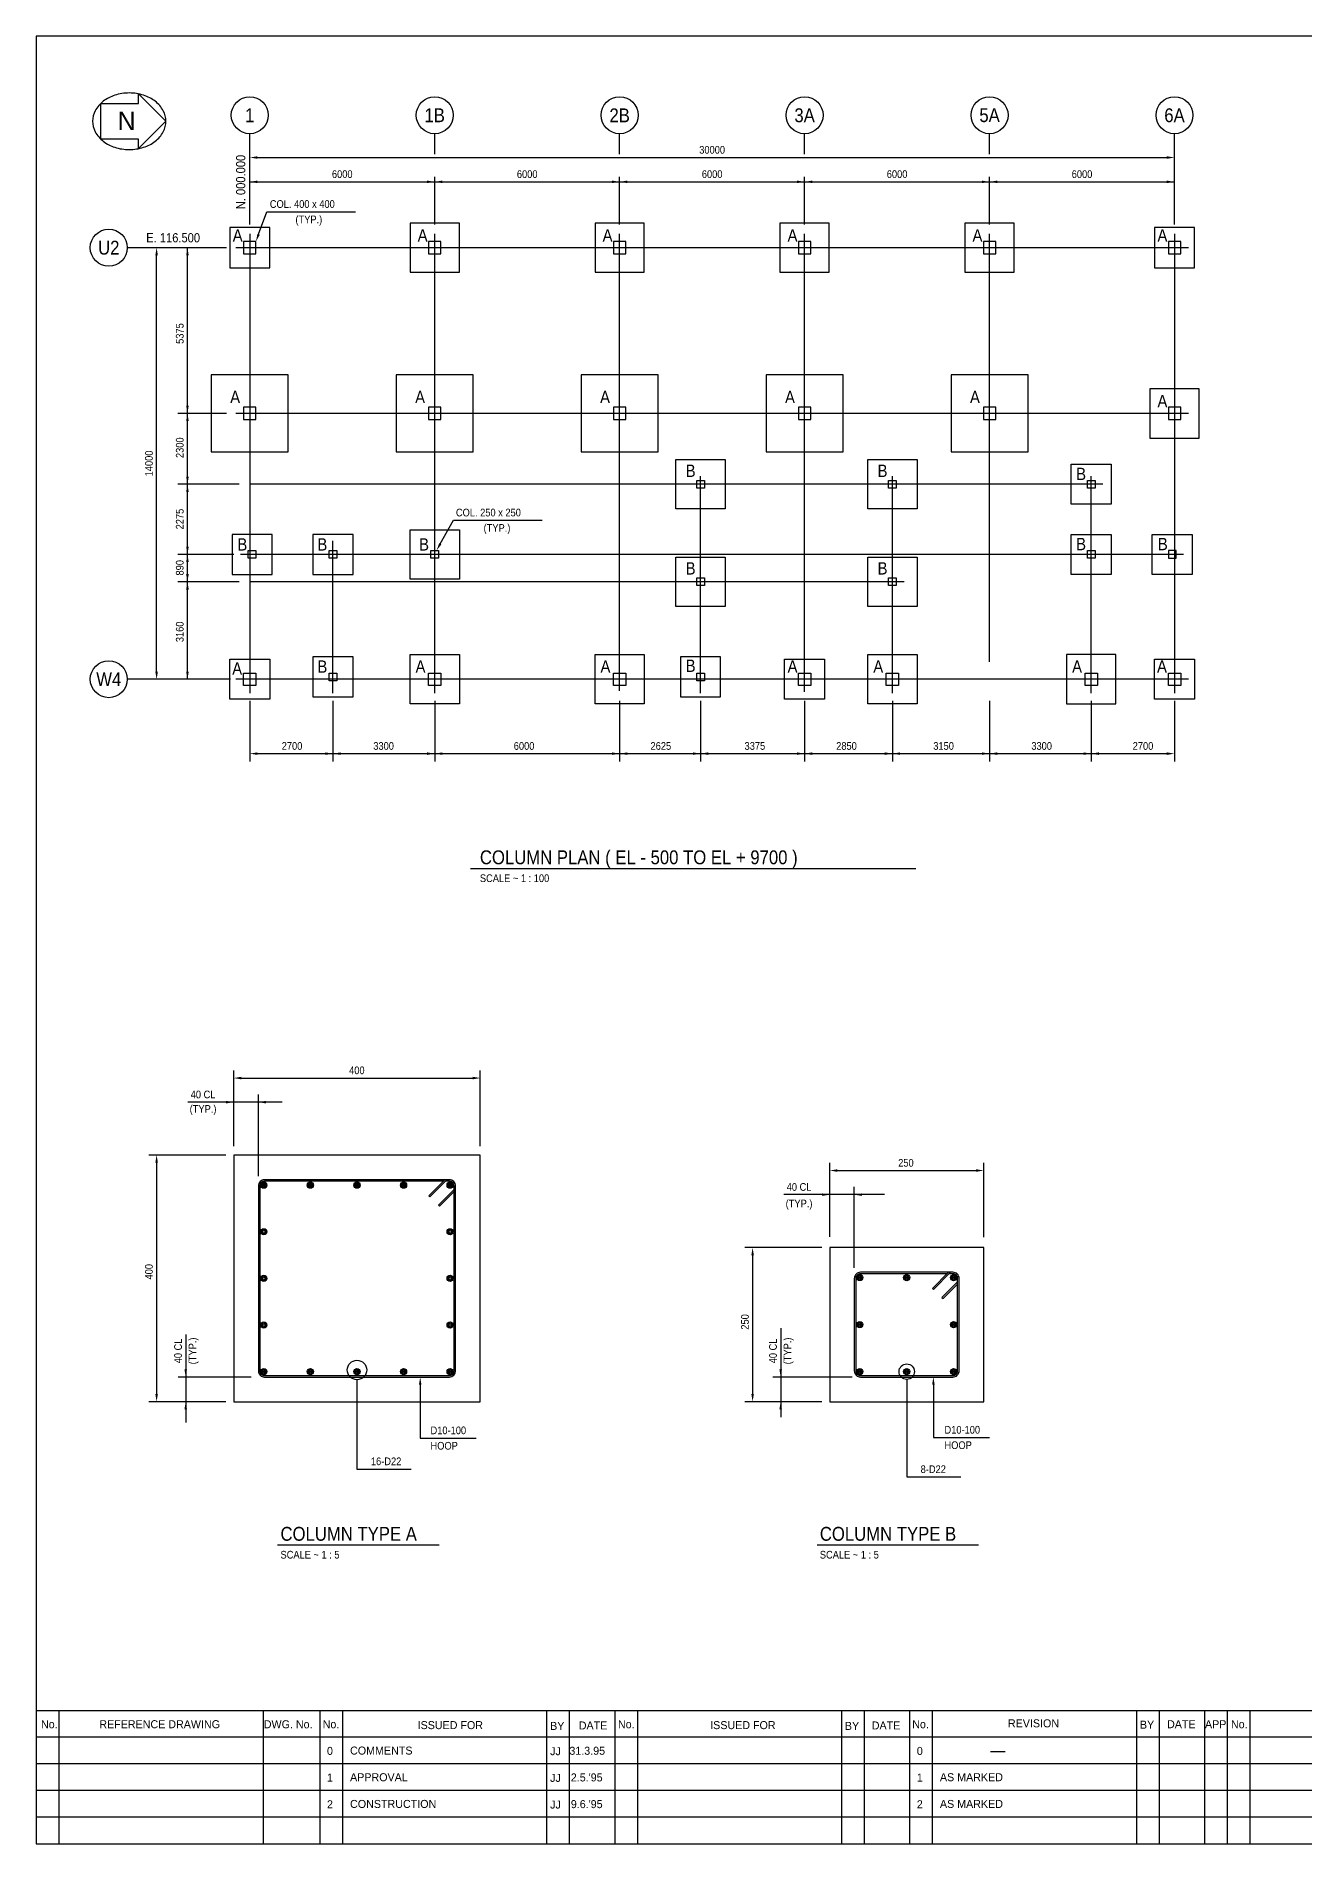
# Model space of a CAD drawing. Extents: x 300 to 83919, y 300 to 58945.
# Drawn here: x 300 to 41459, y 300 to 58945 of the extents above; entities that cross this region are included whole.
import ezdxf
from ezdxf.enums import TextEntityAlignment as Align

# ---------------------------------------------------------------- set-up
doc = ezdxf.new("R2010")
doc.units = 0
doc.header["$LTSCALE"] = 1000
doc.linetypes.add('CENTER', pattern=[0])
doc.linetypes.add('HIDDEN', pattern=[0])
doc.layers.get('0').update_dxf_attribs({"linetype": 'CONTINUOUS'})
for name, color, linetype in [('AS', 6, 'CENTER'), ('BAR', 1, 'CONTINUOUS'), ('COL', 4, 'CONTINUOUS'), ('DIM', 2, 'CONTINUOUS'), ('FORM', 1, 'CONTINUOUS')]:
    doc.layers.add(name, color=color, linetype=linetype)

# ---------------------------------------------------------------- blocks, each defined once
blk = doc.blocks.new('AR')
at = {"color": 0}
blk.add_solid([(0, 0), (-1, 0.21875), (-1, -0.21875)], dxfattribs=at)

msp = doc.modelspace()

# ---------------------------------------------------------------- linework, layer by layer
at = {"color": 0}
for points in [[(6708, 22644), (6708, 14644), (14708, 14644), (14708, 22644)], [(26043, 19644), (26043, 14644), (31043, 14644), (31043, 19644)]]:
    msp.add_lwpolyline(points, close=True, dxfattribs=at)
at = {"layer": 'AS', "color": 0}
for p, q in [((7230, 52533), (7230, 37633)), ((13230, 37633), (13230, 52533)), ((19230, 37704), (19230, 52533)), ((25230, 37678), (25230, 52533)), ((31230, 38647), (31230, 52533)), ((37230, 52533), (37230, 37633)), ((37680, 52083), (6780, 52083)), ((37680, 46708), (6780, 46708)), ((21855, 37633), (21855, 44669)), ((28080, 37633), (28080, 44669)), ((34530, 37633), (34530, 44669)), ((34905, 44408), (7230, 44408)), ((9930, 37633), (9930, 42575)), ((37519, 42133), (6930, 42133)), ((28455, 41243), (7230, 41243)), ((37680, 38083), (6780, 38083))]:
    msp.add_line(p, q, dxfattribs=at)
at = {"layer": 'BAR', "color": 0}
for p, q in [((13041, 21321), (13563, 21844)), ((13076, 21286), (13584, 21794)), ((13708, 21794), (13584, 21794)), ((13076, 21286), (13041, 21321)), ((13350, 21023), (13858, 21531)), ((13385, 20988), (13858, 21461)), ((13350, 21023), (13385, 20988)), ((29375, 18321), (29898, 18844)), ((29411, 18286), (29968, 18843)), ((29411, 18286), (29375, 18321)), ((29685, 18023), (30193, 18531)), ((29720, 17988), (30193, 18461)), ((29685, 18023), (29720, 17988))]:
    msp.add_line(p, q, dxfattribs=at)
for points in [[(13908, 15644), (13908, 21644, 0.414214), (13708, 21844), (7708, 21844, 0.414214), (7508, 21644), (7508, 15644, 0.414214), (7708, 15444), (13708, 15444)], [(13513, 21794), (7708, 21794, 0.414214), (7558, 21644), (7558, 15644, 0.414214), (7708, 15494), (13708, 15494, 0.414214), (13858, 15644), (13858, 21644, 0.414214), (13708, 21794)], [(29848, 18794), (27043, 18794, 0.414214), (26893, 18644), (26893, 15644, 0.414214), (27043, 15494)], [(27043, 15494), (30043, 15494, 0.414214), (30193, 15644), (30193, 18644, 0.414214), (30043, 18794), (29919, 18794)]]:
    msp.add_lwpolyline(points, format="xyb", dxfattribs=at)
msp.add_lwpolyline([(27043, 18844, 0.414214), (26843, 18644), (26843, 15644, 0.414214), (27043, 15444), (30043, 15444, 0.414214), (30243, 15644), (30243, 18644, 0.414214), (30043, 18844)], format="xyb", close=True, dxfattribs=at)
for centre, radius in [((7686, 21669), 100), ((7686, 21669), 70), ((7686, 21669), 40), ((9197, 21669), 100), ((9197, 21669), 70), ((9197, 21669), 40), ((10708, 21669), 100), ((10708, 21669), 70), ((10708, 21669), 40), ((12219, 21669), 100), ((12219, 21669), 70), ((12219, 21669), 40), ((13730, 21669), 100), ((13730, 21669), 70), ((13730, 21669), 40), ((7686, 21669), 10), ((9197, 21669), 10), ((10708, 21669), 10), ((12219, 21669), 10), ((13730, 21669), 10), ((7686, 20156), 100), ((7686, 20156), 70), ((7686, 20156), 40), ((13730, 20156), 100), ((13730, 20156), 70), ((13730, 20156), 40), ((27021, 18669), 100), ((28543, 18669), 100), ((30065, 18669), 100), ((7686, 18644), 100), ((7686, 18644), 70), ((7686, 18644), 40), ((13730, 18644), 100), ((13730, 18644), 70), ((13730, 18644), 40), ((27021, 18669), 70), ((27021, 18669), 40), ((27021, 18669), 10), ((28543, 18669), 70), ((28543, 18669), 40), ((28543, 18669), 10), ((30065, 18669), 70), ((30065, 18669), 40), ((30065, 18669), 10), ((7686, 17131), 100), ((7686, 17131), 70), ((7686, 17131), 40), ((13730, 17131), 100), ((13730, 17131), 70), ((13730, 17131), 40), ((27021, 17144), 100), ((27021, 17144), 70), ((27021, 17144), 40), ((27021, 17144), 10), ((30065, 17144), 100), ((30065, 17144), 70), ((30065, 17144), 40), ((30065, 17144), 10), ((7686, 15619), 100), ((7686, 15619), 70), ((7686, 15619), 40), ((7686, 15619), 10), ((9197, 15619), 100), ((9197, 15619), 70), ((9197, 15619), 40), ((9197, 15619), 10), ((10708, 15619), 100), ((10708, 15619), 70), ((10708, 15619), 40), ((10708, 15619), 10), ((12219, 15619), 100), ((12219, 15619), 70), ((12219, 15619), 40), ((12219, 15619), 10), ((13730, 15619), 100), ((13730, 15619), 70), ((13730, 15619), 40), ((13730, 15619), 10), ((27021, 15619), 100), ((27021, 15619), 70), ((27021, 15619), 40), ((27021, 15619), 10), ((28543, 15619), 100), ((28543, 15619), 70), ((28543, 15619), 40), ((28543, 15619), 10), ((30065, 15619), 100), ((30065, 15619), 70), ((30065, 15619), 40), ((30065, 15619), 10)]:
    msp.add_circle(centre, radius, dxfattribs=at)
msp.add_arc((13708, 15644), 200, 270, 360, dxfattribs=at)
at = {"layer": 'COL', "color": 0, "linetype": 'HIDDEN'}
for points in [[(14030, 51283), (14030, 52883), (12430, 52883), (12430, 51283)], [(18430, 52883), (18430, 51283), (20030, 51283), (20030, 52883)], [(24430, 52883), (24430, 51283), (26030, 51283), (26030, 52883)], [(32030, 51283), (32030, 52883), (30430, 52883), (30430, 51283)], [(7880, 51433), (7880, 52733), (6580, 52733), (6580, 51433)], [(36580, 51433), (37880, 51433), (37880, 52733), (36580, 52733)], [(5980, 45458), (8480, 45458), (8480, 47958), (5980, 47958)], [(14480, 45458), (14480, 47958), (11980, 47958), (11980, 45458)], [(20480, 45458), (20480, 47958), (17980, 47958), (17980, 45458)], [(23980, 47958), (23980, 45458), (26480, 45458), (26480, 47958)], [(32480, 47958), (29980, 47958), (29980, 45458), (32480, 45458)], [(36430, 45908), (38030, 45908), (38030, 47508), (36430, 47508)], [(21055, 45208), (22655, 45208), (22655, 43608), (21055, 43608)], [(27280, 43608), (27280, 45208), (28880, 45208), (28880, 43608)], [(33880, 43758), (33880, 45058), (35180, 45058), (35180, 43758)], [(12430, 42933), (14030, 42933), (14030, 41333), (12430, 41333)], [(6655, 41483), (7955, 41483), (7955, 42783), (6655, 42783)], [(9280, 41483), (10580, 41483), (10580, 42783), (9280, 42783)], [(33880, 42783), (35180, 42783), (35180, 41483), (33880, 41483)], [(36505, 42783), (37805, 42783), (37805, 41483), (36505, 41483)], [(21055, 42043), (22655, 42043), (22655, 40443), (21055, 40443)], [(27280, 42043), (28880, 42043), (28880, 40443), (27280, 40443)], [(6580, 38733), (7880, 38733), (7880, 37433), (6580, 37433)], [(10580, 37508), (10580, 38808), (9280, 38808), (9280, 37508)], [(12430, 38883), (14030, 38883), (14030, 37283), (12430, 37283)], [(18430, 38883), (20030, 38883), (20030, 37283), (18430, 37283)], [(21205, 37508), (22505, 37508), (22505, 38808), (21205, 38808)], [(24580, 38733), (25880, 38733), (25880, 37433), (24580, 37433)], [(27280, 38883), (28880, 38883), (28880, 37283), (27280, 37283)], [(33730, 37283), (35330, 37283), (35330, 38883), (33730, 38883)], [(36580, 38733), (37880, 38733), (37880, 37433), (36580, 37433)]]:
    msp.add_lwpolyline(points, close=True, dxfattribs=at)
at = {"layer": 'COL', "color": 0}
for points in [[(7030, 52283), (7030, 51883), (7430, 51883), (7430, 52283)], [(13030, 52283), (13030, 51883), (13430, 51883), (13430, 52283)], [(19030, 52283), (19030, 51883), (19430, 51883), (19430, 52283)], [(25030, 52283), (25030, 51883), (25430, 51883), (25430, 52283)], [(31030, 52283), (31030, 51883), (31430, 51883), (31430, 52283)], [(37030, 52283), (37030, 51883), (37430, 51883), (37430, 52283)], [(7030, 46908), (7030, 46508), (7430, 46508), (7430, 46908)], [(13030, 46908), (13030, 46508), (13430, 46508), (13430, 46908)], [(19030, 46908), (19030, 46508), (19430, 46508), (19430, 46908)], [(25030, 46908), (25030, 46508), (25430, 46508), (25430, 46908)], [(31030, 46908), (31030, 46508), (31430, 46508), (31430, 46908)], [(37030, 46908), (37030, 46508), (37430, 46508), (37430, 46908)], [(21980, 44533), (21980, 44283), (21730, 44283), (21730, 44533)], [(28205, 44533), (28205, 44283), (27955, 44283), (27955, 44533)], [(34655, 44533), (34655, 44283), (34405, 44283), (34405, 44533)], [(7430, 42258), (7430, 42008), (7180, 42008), (7180, 42258)], [(10055, 42258), (10055, 42008), (9805, 42008), (9805, 42258)], [(13355, 42258), (13355, 42008), (13105, 42008), (13105, 42258)], [(34655, 42258), (34655, 42008), (34405, 42008), (34405, 42258)], [(37030, 42258), (37030, 42008), (37280, 42008), (37280, 42258)], [(21980, 41368), (21980, 41118), (21730, 41118), (21730, 41368)], [(28205, 41368), (28205, 41118), (27955, 41118), (27955, 41368)], [(7030, 37883), (7030, 38283), (7430, 38283), (7430, 37883)], [(10055, 38283), (10055, 38033), (9805, 38033), (9805, 38283)], [(13030, 37883), (13030, 38283), (13430, 38283), (13430, 37883)], [(19030, 37883), (19030, 38283), (19430, 38283), (19430, 37883)], [(21980, 38283), (21980, 38033), (21730, 38033), (21730, 38283)], [(25030, 37883), (25030, 38283), (25430, 38283), (25430, 37883)], [(27880, 37883), (27880, 38283), (28280, 38283), (28280, 37883)], [(34330, 37883), (34330, 38283), (34730, 38283), (34730, 37883)], [(37030, 37883), (37030, 38283), (37430, 38283), (37430, 37883)]]:
    msp.add_lwpolyline(points, close=True, dxfattribs=at)
at = {"layer": 'DIM', "color": 0}
for p, q in [((7230, 52833), (7230, 55779)), ((13230, 55118), (13230, 55779)), ((19230, 55118), (19230, 55779)), ((25230, 55118), (25230, 55779)), ((31230, 55118), (31230, 55779)), ((37230, 52833), (37230, 55779)), ((37230, 52833), (37230, 55258)), ((7480, 55008), (36980, 55008)), ((7230, 54219), (37230, 54219)), ((13230, 52833), (13230, 54376)), ((19230, 52833), (19230, 54376)), ((25230, 52833), (25230, 54376)), ((31230, 52833), (31230, 54376)), ((7517, 52518), (7789, 53249)), ((7789, 53249), (10664, 53249)), ((6480, 52083), (3256, 52083)), ((4208, 38333), (4208, 51833)), ((5208, 38083), (5208, 52083)), ((6480, 46708), (4901, 46708)), ((6887, 44408), (4901, 44408)), ((13411, 42477), (13836, 43240)), ((13836, 43240), (16714, 43240)), ((6714, 42133), (4901, 42133)), ((6887, 41243), (4901, 41243)), ((6607, 38083), (3256, 38083)), ((7230, 37383), (7230, 35418)), ((9930, 37383), (9930, 35418)), ((13230, 37383), (13230, 35418)), ((19230, 37383), (19230, 35418)), ((21855, 37383), (21855, 35418)), ((25230, 37383), (25230, 35418)), ((28080, 37383), (28080, 35418)), ((31230, 37383), (31230, 35418)), ((34530, 37383), (34530, 35418)), ((37230, 37383), (37230, 35418)), ((7480, 35668), (36980, 35668)), ((14392, 31945), (28838, 31945)), ((6708, 22933), (6708, 25394)), ((14708, 22933), (14708, 25394)), ((6958, 25144), (14458, 25144)), ((8284, 24361), (5222, 24361)), ((7508, 21957), (7508, 24611)), ((6458, 22644), (3958, 22644)), ((4208, 22394), (4208, 14894)), ((26043, 19992), (26043, 22394)), ((31043, 19987), (31043, 22394)), ((26293, 22144), (30793, 22144)), ((27818, 21361), (24557, 21361)), ((26843, 18988), (26843, 21611)), ((25793, 19644), (23293, 19644)), ((23543, 19394), (23543, 14894)), ((24454, 17029), (24454, 14144)), ((5153, 16829), (5153, 13970)), ((7276, 15444), (4903, 15444)), ((10708, 15357), (10708, 12459)), ((26770, 15444), (24204, 15444)), ((28543, 15369), (28543, 12204)), ((12759, 15194), (12759, 13464)), ((29408, 15194), (29408, 13483)), ((6458, 14644), (3958, 14644)), ((25793, 14644), (23293, 14644)), ((12759, 13464), (14573, 13464)), ((29408, 13483), (31223, 13483)), ((10708, 12459), (12468, 12459)), ((28543, 12204), (30302, 12204)), ((8135, 9998), (13377, 9998)), ((25632, 9998), (30874, 9998)), ((31264, 3294), (31738, 3294))]:
    msp.add_line(p, q, dxfattribs=at)
msp.add_lwpolyline([(3319, 57101, 0.077455), (2851, 57028, 0.087155), (2478, 56832, 0.105634), (2214, 56522, 0.123847), (2129, 56184, 0.123847), (2214, 55845, 0.105634), (2478, 55535, 0.087155), (2851, 55339, 0.077455), (3319, 55266, 0.077455), (3787, 55339, 0.087155), (4161, 55535, 0.105634), (4424, 55845, 0.123847), (4509, 56184, 0.123847), (4424, 56522, 0.105634), (4161, 56832, 0.087155), (3787, 57028, 0.077455)], format="xyb", close=True, dxfattribs=at)
msp.add_lwpolyline([(3621, 57071), (4509, 56184), (3621, 55296), (3621, 55602), (2400, 55602), (2400, 56765), (3621, 56765)], close=True, dxfattribs=at)
for centre, radius in [((7230, 56379), 600), ((13230, 56379), 600), ((19230, 56379), 600), ((25230, 56379), 600), ((31230, 56379), 600), ((37230, 56379), 600), ((2656, 52083), 600), ((2656, 38083), 600), ((10708, 15673), 316), ((28543, 15619), 250)]:
    msp.add_circle(centre, radius, dxfattribs=at)
for points in [[(7480, 55049), (7480, 54966), (7230, 55008)], [(36980, 55049), (36980, 54966), (37230, 55008)], [(7480, 54260), (7480, 54177), (7230, 54219)], [(12980, 54260), (12980, 54177), (13230, 54219)], [(13480, 54260), (13480, 54177), (13230, 54219)], [(18980, 54260), (18980, 54177), (19230, 54219)], [(19480, 54260), (19480, 54177), (19230, 54219)], [(24980, 54260), (24980, 54177), (25230, 54219)], [(25480, 54260), (25480, 54177), (25230, 54219)], [(30980, 54260), (30980, 54177), (31230, 54219)], [(31480, 54260), (31480, 54177), (31230, 54219)], [(36980, 54260), (36980, 54177), (37230, 54219)], [(36980, 54260), (36980, 54177), (37230, 54219)], [(7556, 52503), (7478, 52532), (7430, 52283)], [(4166, 51833), (4250, 51833), (4208, 52083)], [(5166, 51833), (5250, 51833), (5208, 52083)], [(5166, 46958), (5250, 46958), (5208, 46708)], [(5166, 46458), (5250, 46458), (5208, 46708)], [(5166, 44658), (5250, 44658), (5208, 44408)], [(5166, 44158), (5250, 44158), (5208, 44408)], [(5166, 42383), (5250, 42383), (5208, 42133)], [(13447, 42457), (13375, 42497), (13289, 42258)], [(5166, 41883), (5250, 41883), (5208, 42133)], [(5166, 41493), (5250, 41493), (5208, 41243)], [(5166, 40993), (5250, 40993), (5208, 41243)], [(4166, 38333), (4250, 38333), (4208, 38083)], [(5166, 38333), (5250, 38333), (5208, 38083)], [(7480, 35710), (7480, 35627), (7230, 35668)], [(9680, 35710), (9680, 35627), (9930, 35668)], [(10180, 35710), (10180, 35627), (9930, 35668)], [(12980, 35710), (12980, 35627), (13230, 35668)], [(13480, 35710), (13480, 35627), (13230, 35668)], [(18980, 35710), (18980, 35627), (19230, 35668)], [(19480, 35710), (19480, 35627), (19230, 35668)], [(21605, 35710), (21605, 35627), (21855, 35668)], [(22105, 35710), (22105, 35627), (21855, 35668)], [(24980, 35710), (24980, 35627), (25230, 35668)], [(25480, 35710), (25480, 35627), (25230, 35668)], [(27830, 35710), (27830, 35627), (28080, 35668)], [(28330, 35710), (28330, 35627), (28080, 35668)], [(30980, 35710), (30980, 35627), (31230, 35668)], [(31480, 35710), (31480, 35627), (31230, 35668)], [(34280, 35710), (34280, 35627), (34530, 35668)], [(34780, 35710), (34780, 35627), (34530, 35668)], [(36980, 35710), (36980, 35627), (37230, 35668)], [(6958, 25185), (6958, 25102), (6708, 25144)], [(14458, 25185), (14458, 25102), (14708, 25144)], [(6458, 24403), (6458, 24320), (6708, 24361)], [(7758, 24403), (7758, 24320), (7508, 24361)], [(4166, 22394), (4250, 22394), (4208, 22644)], [(26293, 22185), (26293, 22102), (26043, 22144)], [(30793, 22185), (30793, 22102), (31043, 22144)], [(25793, 21403), (25793, 21320), (26043, 21361)], [(27093, 21403), (27093, 21320), (26843, 21361)], [(23501, 19394), (23584, 19394), (23543, 19644)], [(5111, 15694), (5194, 15694), (5153, 15444)], [(12717, 15194), (12800, 15194), (12759, 15444)], [(24412, 15694), (24496, 15694), (24454, 15444)], [(29367, 15194), (29450, 15194), (29408, 15444)], [(4166, 14894), (4250, 14894), (4208, 14644)], [(23501, 14894), (23584, 14894), (23543, 14644)], [(5111, 14394), (5194, 14394), (5153, 14644)], [(24412, 14394), (24496, 14394), (24454, 14644)]]:
    msp.add_solid(points, dxfattribs=at)
at = {"layer": 'FORM', "color": 0}
for p, q in [((83652, 58945), (300, 58945)), ((300, 58945), (300, 300)), ((1036, 4627), (1036, 300)), ((7660, 4627), (7660, 300)), ((9500, 4627), (9500, 300)), ((10236, 4627), (10236, 300)), ((16860, 4627), (16860, 300)), ((17596, 4627), (17596, 300)), ((19068, 4627), (19068, 300)), ((19804, 4627), (19804, 300)), ((26428, 4627), (26428, 300)), ((27164, 4627), (27164, 300)), ((28636, 4627), (28636, 300)), ((29372, 4627), (29372, 300)), ((35996, 4627), (35996, 300)), ((36732, 4627), (36732, 300)), ((38204, 4627), (38204, 300)), ((38940, 4627), (38940, 300)), ((39676, 4627), (39676, 300)), ((49244, 3762), (300, 3762)), ((49244, 2896), (300, 2896)), ((49244, 2031), (300, 2031)), ((49244, 1165), (300, 1165)), ((300, 300), (83652, 300))]:
    msp.add_line(p, q, dxfattribs=at)
at = {"layer": 'FORM', "color": 0, "linetype": 'CONTINUOUS'}
msp.add_line((300, 4627), (83652, 4627), dxfattribs=at)

# ---------------------------------------------------------------- block references
at = {"layer": 'FORM', "color": 0, "xscale": 1e-07, "yscale": 1e-07, "zscale": 1e-07}
msp.add_blockref('AR', (300, 300), dxfattribs=at)

# ---------------------------------------------------------------- texts
at = {"layer": 'DIM', "color": 0}
msp.add_text('N', height=600, dxfattribs=at).set_placement((2945, 55900))
at = {"layer": 'DIM', "color": 0, "width": 0.9}
for s, height, p in [('1', 450, (7230, 56379)), ('1B', 450, (13230, 56379)), ('2B', 450, (19230, 56379)), ('3A', 450, (25230, 56379)), ('5A', 450, (31230, 56379)), ('6A', 450, (37230, 56379)), ('6000', 250, (10230, 54469)), ('6000', 250, (16230, 54469)), ('6000', 250, (22230, 54469)), ('6000', 250, (28230, 54469)), ('6000', 250, (34230, 54469)), ('U2', 450, (2656, 52083)), ('E. 116.500', 300, (4744, 52405)), ('A', 400, (6838, 52481)), ('A', 400, (12838, 52481)), ('A', 400, (18838, 52481)), ('A', 400, (24838, 52481)), ('A', 400, (30838, 52481)), ('A', 400, (36838, 52481)), ('A', 400, (6756, 47240)), ('A', 400, (12756, 47240)), ('A', 400, (18756, 47240)), ('A', 400, (24756, 47240)), ('A', 400, (30756, 47240)), ('A', 400, (36838, 47106)), ('B', 400, (21533, 44844)), ('B', 400, (27758, 44844)), ('B', 400, (34200, 44743)), ('B', 400, (6990, 42456)), ('B', 400, (9585, 42456)), ('B', 400, (12885, 42456)), ('B', 400, (34200, 42468)), ('B', 400, (36851, 42468)), ('B', 400, (21533, 41679)), ('B', 400, (27758, 41679)), ('B', 400, (21533, 38519)), ('W4', 450, (2656, 38083)), ('A', 400, (6822, 38430)), ('B', 400, (9585, 38493)), ('A', 400, (12769, 38496)), ('A', 400, (18769, 38496)), ('A', 400, (24839, 38496)), ('A', 400, (27619, 38496)), ('A', 400, (34069, 38496)), ('A', 400, (36824, 38496)), ('3300', 250, (11572, 35918)), ('6000', 250, (16129, 35918)), ('2625', 250, (20566, 35918)), ('3375', 250, (23617, 35918)), ('2850', 250, (26589, 35918)), ('3150', 250, (29739, 35918)), ('3300', 250, (32920, 35918)), ('2700', 250, (36208, 35918)), ('40 CL', 250, (5715, 24611)), ('(TYP.)', 250, (5715, 24111)), ('40 CL', 250, (25050, 21611)), ('(TYP.)', 250, (25050, 21043))]:
    msp.add_text(s, height=height, dxfattribs=at).set_placement(p, align=Align.MIDDLE)
for s, p in [('30000', (22230, 55258)), ('2700', (8601, 35918)), ('400', (10704, 25394)), ('250', (28517, 22394))]:
    msp.add_text(s, height=250, dxfattribs=at).set_placement(p, align=Align.MIDDLE_CENTER)
for s, height, p in [('N. 000.000', 300, (6935, 54213)), ('5375', 250, (4958, 49297)), ('2300', 250, (4958, 45593)), ('2275', 250, (4958, 43278)), ('890', 250, (4958, 41698)), ('3160', 250, (4958, 39619)), ('40 CL', 250, (4903, 16291)), ('(TYP.)', 250, (5403, 16291)), ('40 CL', 250, (24204, 16291)), ('(TYP.)', 250, (24704, 16291))]:
    msp.add_text(s, height=height, rotation=90, dxfattribs=at).set_placement(p, align=Align.MIDDLE)
for s, p in [('COL. 400 x 400', (7880, 53499)), ('(TYP.)', (14816, 42990)), ('D10-100', (13094, 13714)), ('D10-100', (29768, 13733)), ('HOOP', (13094, 13214)), ('HOOP', (29768, 13233)), ('16-D22', (11160, 12709)), ('8-D22', (28994, 12454))]:
    msp.add_text(s, height=250, dxfattribs=at).set_placement(p, align=Align.MIDDLE_LEFT)
for s, p in [('(TYP.)', (8712, 52999)), ('COL. 250 x 250', (13918, 43490))]:
    msp.add_text(s, height=250, rotation=360, dxfattribs=at).set_placement(p, align=Align.MIDDLE_LEFT)
for s, p in [('14000', (3958, 45083)), ('400', (3958, 18860)), ('250', (23293, 17232))]:
    msp.add_text(s, height=250, rotation=90, dxfattribs=at).set_placement(p, align=Align.MIDDLE_CENTER)
for s, height, p in [('COLUMN PLAN ( EL - 500 TO EL + 9700 )', 450, (14696, 31945)), ('SCALE ~ 1 : 100', 250, (14696, 31427)), ('COLUMN TYPE A', 450, (8227, 9998)), ('COLUMN TYPE B', 450, (25724, 9998)), ('SCALE ~ 1 : 5', 250, (8227, 9480)), ('SCALE ~ 1 : 5', 250, (25724, 9480))]:
    msp.add_text(s, height=height, dxfattribs=at).set_placement(p, align=Align.BOTTOM_LEFT)
at = {"layer": 'FORM', "color": 0}
for s, height, p in [('No.', 259.6, (457, 4051)), ('REFERENCE DRAWING', 259.64, (2349, 4051)), ('DWG. No.', 259.6, (7685, 4049)), ('No.', 259.6, (9595, 4051)), ('ISSUED FOR', 259.6, (12675, 4022)), ('BY', 259.6, (16974, 3996)), ('DATE', 259.6, (17904, 4010)), ('No.', 259.6, (19175, 4051)), ('ISSUED FOR', 259.6, (22167, 4022)), ('BY', 259.6, (26538, 3996)), ('DATE', 259.6, (27409, 4010)), ('No.', 259.6, (28721, 4051)), ('REVISION', 259.6, (31826, 4080)), ('BY', 259.6, (36109, 4037)), ('DATE', 259.6, (36988, 4052)), ('APP', 259.6, (38219, 4051)), ('No.', 259.6, (39062, 4051)), ('0', 260, (9735, 3185)), ('COMMENTS', 259.6, (10484, 3196)), ('JJ', 259.6, (16974, 3176)), ('31.3.95', 259.6, (17598, 3190)), ('0', 260, (28871, 3185)), ('1', 260, (9735, 2320)), ('APPROVAL', 259.6, (10484, 2331)), ('JJ', 259.6, (16974, 2311)), ("2.5.'95", 259.6, (17646, 2325)), ('1', 260, (28871, 2320)), ('AS MARKED', 259.6, (29620, 2331)), ('2', 260, (9735, 1454)), ('CONSTRUCTION', 259.64, (10484, 1465)), ('JJ', 259.6, (16974, 1445)), ("9.6.'95", 259.6, (17646, 1459)), ('2', 260, (28871, 1454)), ('AS MARKED', 259.6, (29620, 1465))]:
    msp.add_text(s, height=height, dxfattribs=at).set_placement(p)

doc.saveas('drawing.dxf')
